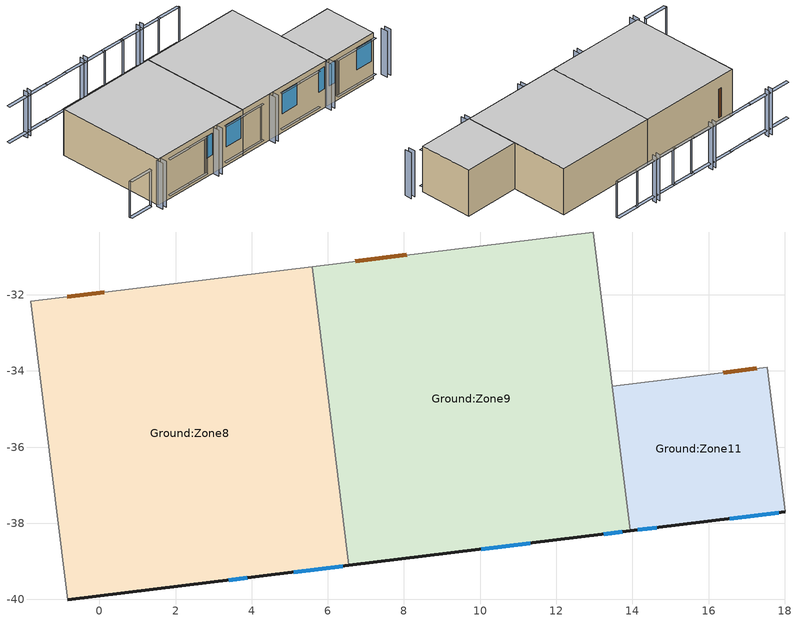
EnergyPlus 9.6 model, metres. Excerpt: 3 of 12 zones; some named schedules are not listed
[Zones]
Ground:Zone8
 floor adiabatic (insulated internal floor 39cm): 6.55,-39.11 -0.83,-40.01 -1.8,-32.16 5.59,-31.26 z3.36
 wall outside (Mediumweight concrete wall exposed 25cm): -0.83,-40.01 6.55,-39.11 z3.36:6.72
 wall to Ground:Zone10 (uninsulated internal masonary wall 20cm_Rev): 5.59,-31.26 -1.8,-32.16 z3.36:6.72
 wall to Ground:Zone7 (uninsulated internal masonary wall 20cm_Rev): -1.8,-32.16 -0.83,-40.01 z3.36:6.72
 wall to Ground:Zone9 (uninsulated internal masonary wall 20cm): 6.55,-39.11 5.59,-31.26 z3.36:6.72
 window x3 (Dbl Bronze 6mm/13mm Air - 1004): 3.4,-39.5 3.88,-39.44 / 5.1,-39.29 6.39,-39.13 z4.73:6.33
 door inside (Metal door_Rev): 0.13,-31.93 -0.84,-32.05 z3.75:5.85
 ceiling adiabatic (insulated internal floor 39cm_Reversed): -0.83,-40.01 6.55,-39.11 5.59,-31.26 -1.8,-32.16 z6.72
Ground:Zone9
 floor adiabatic (insulated internal floor 39cm): 13.94,-38.2 6.55,-39.11 5.59,-31.26 12.97,-30.35 z3.36
 wall outside (Mediumweight concrete wall exposed 25cm): 6.55,-39.11 13.94,-38.2 z3.36:6.72
 wall to Ground:Zone10 (uninsulated internal masonary wall 20cm_Rev): 13.47,-34.4 12.97,-30.35 5.59,-31.26 z3.36:6.72
 wall to Ground:Zone11 (uninsulated internal masonary wall 20cm): 13.94,-38.2 13.47,-34.4 z3.36:6.72
 window x3 (Dbl Bronze 6mm/13mm Air - 1004): 10.03,-38.68 11.32,-38.52 / 13.24,-38.29 13.73,-38.23 z4.73:6.33
 door inside (Metal door_Rev): 8.07,-30.95 6.72,-31.12 z3.75:5.85
 ceiling adiabatic (insulated internal floor 39cm_Reversed): 6.55,-39.11 13.94,-38.2 12.97,-30.35 5.59,-31.26 z6.72
Ground:Zone11
 floor adiabatic (insulated internal floor 39cm): 18.01,-37.7 13.94,-38.2 13.47,-34.4 17.54,-33.9 z3.36
 wall outside (Mediumweight concrete wall exposed 25cm): 13.94,-38.2 18.01,-37.7 z3.36:6.72
 wall to Ground:Zone10 (uninsulated internal masonary wall 20cm_Rev): 17.54,-33.9 13.47,-34.4 z3.36:6.72
 wall to Ground:Zone3 (uninsulated internal masonary wall 20cm): 18.01,-37.7 17.54,-33.9 z3.36:6.72
 window x2 (Dbl Bronze 6mm/13mm Air - 1005): 16.56,-37.88 17.85,-37.72 z4.73:6.33
 window (Dbl Bronze 6mm/13mm Air - 1005): 14.15,-38.18 14.63,-38.12 z4.73:6.33
 door inside (Metal door_Rev): 17.26,-33.93 16.39,-34.04 z3.75:5.85
 ceiling adiabatic (insulated internal floor 39cm_Reversed): 13.94,-38.2 18.01,-37.7 17.54,-33.9 13.47,-34.4 z6.72
shading: -0.62,-40.49 -0.68,-40 / 19.07,-38.07 19.01,-37.58 / 18.71,-37.62 18.77,-38.11 / -0.98,-40.03 -0.92,-40.53 / 9.22,-39.28 9.16,-38.79 / 14.15,-38.68 14.09,-38.18 / 4.3,-39.89 4.24,-39.39 / 3.94,-39.43 4,-39.92 / 8.86,-38.82 8.93,-39.32 / 13.79,-38.22 13.85,-38.72 / -2,-29.26 -2.04,-28.96 / -2.34,-29 -2.3,-29.29 / 7.84,-28.05 7.81,-27.75 / 7.51,-27.79 7.55,-28.08 / 2.92,-28.65 2.88,-28.35 / 2.59,-28.39 2.62,-28.69 z3.36:6.72; 14.9,-38.18 14.89,-38.08 / 3.35,-39.6 3.34,-39.5 / 11.06,-27.65 11.05,-27.55 / 9.24,-27.78 9.25,-27.88 / 4.53,-28.46 4.52,-28.36 / 14.69,-38.11 14.7,-38.21 / -3.39,-40.33 -3.38,-40.43 / 3.14,-39.53 3.15,-39.63 / 6.14,-28.26 6.12,-28.16 / 8.06,-38.92 8.07,-39.02 / -1.57,-40.21 -1.59,-40.11 z3.75:6.39; 7.67,-27.87 5.96,-28.08 5.99,-28.28 7.7,-28.07 z3.75; 6.63,-39.3 4.92,-39.51 4.89,-39.31 6.6,-39.1 z6.39; 5.96,-28.08 7.67,-27.87 7.7,-28.07 5.99,-28.28 z6.39; 8.23,-39.1 6.53,-39.31 6.5,-39.11 8.21,-38.9 z6.39; 6.53,-39.31 8.23,-39.1 8.21,-38.9 6.5,-39.11 z3.75; 4.92,-39.51 6.63,-39.3 6.6,-39.1 4.89,-39.31 z3.75; 0,-40.11 1.7,-39.9 1.68,-39.71 -0.03,-39.92 z3.75; 1.14,-28.67 -0.57,-28.88 -0.54,-29.08 1.16,-28.87 z3.75; 14.77,-38.3 16.47,-38.09 16.45,-37.89 14.74,-38.1 z3.75; 7.67,-27.87 9.38,-27.66 9.4,-27.86 7.7,-28.07 z6.39; 13.16,-38.5 11.45,-38.71 11.43,-38.51 13.13,-38.3 z6.39; 1.7,-39.9 0,-40.11 -0.03,-39.92 1.68,-39.71 z6.39; -0.57,-28.88 1.14,-28.67 1.16,-28.87 -0.54,-29.08 z6.39; 9.38,-27.66 7.67,-27.87 7.7,-28.07 9.4,-27.86 z3.75; 16.47,-38.09 14.77,-38.3 14.74,-38.1 16.45,-37.89 z6.39; 11.45,-38.71 13.16,-38.5 13.13,-38.3 11.43,-38.51 z3.75; 2.75,-28.47 1.04,-28.68 1.06,-28.88 2.77,-28.67 z3.75; 1.04,-28.68 2.75,-28.47 2.77,-28.67 1.06,-28.88 z6.39; 6.06,-28.07 4.36,-28.27 4.38,-28.47 6.09,-28.26 z3.75; 4.36,-28.27 6.06,-28.07 6.09,-28.26 4.38,-28.47 z6.39; -2.18,-29.08 -0.47,-28.87 -0.44,-29.07 -2.15,-29.28 z6.39; -0.47,-28.87 -2.18,-29.08 -2.15,-29.28 -0.44,-29.07 z3.75; -3.32,-40.52 -1.61,-40.31 -1.64,-40.11 -3.34,-40.32 z3.75; -1.61,-40.31 -3.32,-40.52 -3.34,-40.32 -1.64,-40.11 z6.39; 4.45,-28.26 2.75,-28.47 2.77,-28.67 4.48,-28.46 z3.75; 2.75,-28.47 4.45,-28.26 4.48,-28.46 2.77,-28.67 z6.39; 10.99,-27.46 9.28,-27.67 9.3,-27.87 11.01,-27.66 z3.75; 3.31,-39.71 1.6,-39.92 1.58,-39.72 3.29,-39.51 z6.39; 1.6,-39.92 3.31,-39.71 3.29,-39.51 1.58,-39.72 z3.75; 9.28,-27.67 10.99,-27.46 11.01,-27.66 9.3,-27.87 z6.39; -3.88,-29.29 -2.18,-29.08 -2.15,-29.28 -3.86,-29.48 z6.39; -2.18,-29.08 -3.88,-29.29 -3.86,-29.48 -2.15,-29.28 z3.75; 18.08,-37.89 16.37,-38.1 16.35,-37.91 18.06,-37.7 z6.39; 11.55,-38.7 9.84,-38.91 9.82,-38.71 11.52,-38.5 z6.39; 16.37,-38.1 18.08,-37.89 18.06,-37.7 16.35,-37.91 z3.75; 9.84,-38.91 11.55,-38.7 11.52,-38.5 9.82,-38.71 z3.75
[Site:Location]
Untitled (01-01:31-12)  (01-01:31-12): Latitude {deg}=41.95; Longitude {deg}=12.5; Time Zone {hr}=1; Elevation {m}=24
[Site:GroundTemperature:BuildingSurface]
18, 18, 18, 18, 18, 18, 18, 18, 18, 18, 18, 18
[Site:GroundTemperature:Deep]
14, 14, 14, 14, 14, 14, 14, 14, 14, 14, 14, 14
[Site:GroundTemperature:Shallow]
14, 14, 14, 14, 14, 14, 14, 14, 14, 14, 14, 14
[Site:GroundTemperature:FCfactorMethod]
14.1, 12.2, 11.4, 12.2, 14.1, 16.8, 19.4, 21.4, 22.1, 21.4, 19.4, 16.8
[Site:GroundReflectance]
0.2, 0.2, 0.2, 0.2, 0.2, 0.2, 0.2, 0.2, 0.2, 0.2, 0.2, 0.2
[Site:GroundReflectance:SnowModifier]
2, 2
[SizingPeriod:DesignDay] Day of Month=15; Day Type=SummerDesignDay; Humidity Condition Type=WetBulb; Barometric Pressure {Pa}=101037; Wind Speed {m/s}=0; Wind Direction {deg}=0; Rain Indicator=No; Snow Indicator=No; Daylight Saving Time Indicator=Yes; Solar Model Indicator=ASHRAEClearSky; Sky Clearness=0.98
Name | Month | Maximum Dry-Bulb Temperature {C} | Daily Dry-Bulb Temperature Range {deltaC} | Wetbulb or DewPoint at Maximum Dry-Bulb {C}
Summer Design Day in Untitled (01-01:31-12) Jun | 6 | 35 | 14.6 | 23.1
Summer Design Day in Untitled (01-01:31-12) Jul | 7 | 36.1 | 15.7 | 24.2
Summer Design Day in Untitled (01-01:31-12) Aug | 8 | 36.9 | 14.9 | 23.6
Summer Design Day in Untitled (01-01:31-12) Sep | 9 | 32.2 | 13.8 | 21.9
[Building]
Building: North Axis {deg}=0; Terrain=Suburbs; Loads Convergence Tolerance Value {W}=.04; Temperature Convergence Tolerance Value {deltaC}=.4; Solar Distribution=FullExterior; Maximum Number of Warmup Days=25; Minimum Number of Warmup Days=6
[Material:NoMass]
10_RVAL_2: Roughness=Rough; Thermal Resistance {m2-K/W}=.15; Thermal Absorptance=0.9; Solar Absorptance=0.7; Visible Absorptance=0.7
[Construction]
insulated internal floor 39cm: Gypsum Plastering_.02, Concrete blocks/tiles - block lightweight 300mm_.24, Mineral fibre/wool - wool_.05, Aerated Concrete Slab_.06, Ceramic/porcelain_.02
insulated internal floor 39cm_Reversed: Ceramic/porcelain_.02, Aerated Concrete Slab_.06, Mineral fibre/wool - wool_.05, Concrete blocks/tiles - block lightweight 300mm_.24, Gypsum Plastering_.02
uninsulated internal masonary wall 20cm; uninsulated internal masonary wall 20cm_Rev: Gypsum Plastering_.015, Masonry - block lightweight_.17, Gypsum Plastering_.015
Metal door_Rev: Steel_.003, 10_RVAL_2, Steel_.003
Mediumweight concrete wall exposed 25cm: Medium weight concrete_.25, EPS Expanded Polystyrene (Heavyweight)_.2
Dbl Bronze 6mm/13mm Air - 1004; Dbl Bronze 6mm/13mm Air - 1005: 6, 1002, 3
Dbl Bronze 6mm/13mm Air - 2004; Dbl Bronze 6mm/13mm Air - 2005: 20001, 6, 1002, 3
[WindowMaterial:Gas]
1002: Gas Type=Air; Thickness {m}=.013
[WindowMaterial:Glazing] Optical Data Type=SpectralAverage; Thickness {m}=.006; Infrared Transmittance at Normal Incidence=0; Front Side Infrared Hemispherical Emissivity=.84; Back Side Infrared Hemispherical Emissivity=.84; Conductivity {W/m-K}=.9; Dirt Correction Factor for Solar and Visible Transmittance=1
Name | Solar Transmittance at Normal Incidence | Front Side Solar Reflectance at Normal Incidence | Back Side Solar Reflectance at Normal Incidence | Visible Transmittance at Normal Incidence | Front Side Visible Reflectance at Normal Incidence | Back Side Visible Reflectance at Normal Incidence
3 | .775 | .071 | .071 | .881 | .08 | .08
6 | .482 | .054 | .054 | .534 | .057 | .057
[WindowMaterial:Blind]
20001: Slat Orientation=Horizontal; Slat Width {m}=0.025; Slat Separation {m}=0.01875; Slat Thickness {m}=0.001; Slat Angle {deg}=45; Slat Conductivity {W/m-K}=0.9; Slat Beam Solar Transmittance=0; Front Side Slat Beam Solar Reflectance=0.8; Back Side Slat Beam Solar Reflectance=.8; Slat Diffuse Solar Transmittance=0; Front Side Slat Diffuse Solar Reflectance=0.8; Back Side Slat Diffuse Solar Reflectance=.8; Slat Beam Visible Transmittance=0; Front Side Slat Beam Visible Reflectance=.8; Back Side Slat Beam Visible Reflectance=.8; Slat Diffuse Visible Transmittance=0; Front Side Slat Diffuse Visible Reflectance=.8; Back Side Slat Diffuse Visible Reflectance=.8; Slat Infrared Hemispherical Transmittance=0; Front Side Slat Infrared Hemispherical Emissivity=.9; Back Side Slat Infrared Hemispherical Emissivity=.9; Blind to Glass Distance {m}=.015; Blind Top Opening Multiplier=.5; Blind Bottom Opening Multiplier=.5; Blind Left Side Opening Multiplier=.5; Blind Right Side Opening Multiplier=.5; Minimum Slat Angle {deg}=0; Maximum Slat Angle {deg}=180
[Material] Roughness=Rough
Name | Thickness {m} | Conductivity {W/m-K} | Density {kg/m3} | Specific Heat {J/kg-K} | Thermal Absorptance | Solar Absorptance | Visible Absorptance
Gypsum Plastering_.02 | .02 | 0.4 | 1000 | 1000 | 0.9 | 0.5 | 0.5
Concrete blocks/tiles - block lightweight 300mm_.24 | .24 | 0.73 | 1800 | 840 | 0.9 | 0.6 | 0.6
Mineral fibre/wool - wool_.05 | .05 | 0.038 | 140 | 840 | 0.9 | 0.6 | 0.6
Aerated Concrete Slab_.06 | .06 | 0.16 | 500 | 840 | 0.9 | 0.6 | 0.6
Ceramic/porcelain_.02 | .02 | 1.3 | 2300 | 840 | 0.9 | 0.4 | 0.4
Gypsum Plastering_.015 | .015 | 0.4 | 1000 | 1000 | 0.9 | 0.5 | 0.5
Masonry - block lightweight_.17 | .17 | 0.2 | 520 | 840 | 0.9 | 0.6 | 0.6
Steel_.003 | .003 | 50 | 7800 | 450 | 0.3 | 0.3 | 0.3
Medium weight concrete_.25 | .25 | 1.15 | 1800 | 1000 | 0.9 | 0.6 | 0.6
EPS Expanded Polystyrene (Heavyweight)_.2 | .1 | 0.035 | 25 | 1400 | 0.9 | 0.6 | 0.6
[WindowShadingControl] Shading Type=ExteriorBlind; Shading Control Type=OnIfHighOutdoorAirTemperature; Setpoint {W/m2, W or deg C}=24; Shading Control Is Scheduled=Yes; Glare Control Is Active=No; Type of Slat Angle Control for Blinds=FixedSlatAngle; Setpoint 2 {W/m2 or deg C}=0; Multiple Surface Control Type=Sequential
Name | Zone | Construction with Shading | Schedule | Fenestration Surface 1 | Fenestration Surface 2
1004-Ground:Zone8 | Ground:Zone8 | Dbl Bronze 6mm/13mm Air - 2004 | D1_Edu_ClassRm_Occ | Ground:Zone8_Wall_5_0_0_0_0_5_Win | Ground:Zone8_Wall_5_0_0_1_0_4_Win
1004-Ground:Zone9 | Ground:Zone9 | Dbl Bronze 6mm/13mm Air - 2004 | D1_Edu_ClassRm_Occ | Ground:Zone9_Wall_6_0_0_0_0_5_Win | Ground:Zone9_Wall_6_0_0_2_0_3_Win
1005-Ground:Zone11 | Ground:Zone11 | Dbl Bronze 6mm/13mm Air - 2005 | D1_Edu_CellOff_Occ | Ground:Zone11_Wall_5_0_0_0_0_2_Win | Ground:Zone11_Wall_5_0_0_1_0_1_Win
[Zone] Type=1; Multiplier=1; Zone Inside Convection Algorithm=TARP; Part of Total Floor Area=Yes
Name | Volume {m3} | Floor Area {m2}
Ground:Zone8 | 162.5564 | 54.7328
Ground:Zone9 | 162.5612 | 54.7344
Ground:Zone11 | 40.3088 | 13.572
[PEOPLE] Number of People Calculation Method=People/Area; Fraction Radiant=.3; Sensible Heat Fraction=AutoCalculate; Carbon Dioxide Generation Rate {m3/s-W}=3.82e-08; Enable ASHRAE 55 Comfort Warnings=No; Mean Radiant Temperature Calculation Type=ZoneAveraged; Work Efficiency Schedule=Work efficiency; Clothing Insulation Calculation Method=ClothingInsulationSchedule; Air Velocity Schedule=Default Air Velocity for Comfort Calculations
Name | Zone or ZoneList or Space or SpaceList | Number of People Schedule | People per Floor Area {person/m2} | Activity Level Schedule | Clothing Insulation Schedule
People Ground:Zone8 | Ground:Zone8 | __Media initial modification | 0.552324 | Activity Schedule 938242 | Clothing Schedule 938242
People Ground:Zone9 | Ground:Zone9 | D1_Edu_ClassRm_Occ | 0.552324 | Activity Schedule 938249 | Clothing Schedule 938249
People Ground:Zone11 | Ground:Zone11 | D1_Edu_CellOff_Occ | .103 | Activity Schedule 938257 | Clothing Schedule 938257
[Lights] Design Level Calculation Method=Watts/Area; Watts per Zone Floor Area {W/m2}=25; Return Air Fraction=0; Fraction Radiant=.72; Fraction Visible=.18; Fraction Replaceable=1
Name | Zone or ZoneList or Space or SpaceList | Schedule
Ground:Zone8 General lighting | Ground:Zone8 | D1_Edu_ClassRm_Light
Ground:Zone9 General lighting | Ground:Zone9 | D1_Edu_ClassRm_Light
Ground:Zone11 General lighting | Ground:Zone11 | D1_Edu_CellOff_Light
[ZoneInfiltration:DesignFlowRate] Schedule=On 24/7; Design Flow Rate Calculation Method=Flow/zone; Constant Term Coefficient=1; Temperature Term Coefficient=0; Velocity Term Coefficient=0; Velocity Squared Term Coefficient=0
Name | Zone or ZoneList | Design Flow Rate {m3/s}
Ground:Zone8 Infiltration | Ground:Zone8 | .031608
Ground:Zone9 Infiltration | Ground:Zone9 | .031609
Ground:Zone11 Infiltration | Ground:Zone11 | .007838
[ZoneVentilation:DesignFlowRate] Design Flow Rate Calculation Method=Flow/zone; Ventilation Type=NATURAL; Fan Pressure Rise {Pa}=0; Fan Total Efficiency=1; Constant Term Coefficient=1; Temperature Term Coefficient=0; Velocity Term Coefficient=0; Velocity Squared Term Coefficient=0; Minimum Indoor Temperature {C}=24; Maximum Indoor Temperature {C}=100; Delta Temperature {deltaC}=0; Minimum Outdoor Temperature {C}=18; Maximum Outdoor Temperature {C}=24; Maximum Wind Speed {m/s}=40
Name | Zone or ZoneList | Schedule | Design Flow Rate {m3/s}
Ground:Zone8 Nat Vent | Ground:Zone8 | D1_Edu_ClassRm_Occ | .270927
Ground:Zone9 Nat Vent | Ground:Zone9 | D1_Edu_ClassRm_Occ | .270935
Ground:Zone11 Nat Vent | Ground:Zone11 | D1_Edu_CellOff_Occ | .067181
[OtherEquipment] Fuel Type=Electricity; Design Level Calculation Method=Watts/Area; Fraction Latent=0; Fraction Radiant=.2; Fraction Lost=0; Carbon Dioxide Generation Rate {m3/s-W}=0
Name | Zone or ZoneList or Space or SpaceList | Schedule | Power per Zone Floor Area {W/m2}
Ground:Zone8 Equipment gain 1 | Ground:Zone8 | D1_Edu_ClassRm_Equip | 8
Ground:Zone9 Equipment gain 1 | Ground:Zone9 | D1_Edu_ClassRm_Equip | 8
Ground:Zone11 Equipment gain 1 | Ground:Zone11 | D1_Edu_CellOff_Equip | 12
[Sizing:Zone] Zone Cooling Design Supply Air Temperature Input Method=SupplyAirTemperature; Zone Cooling Design Supply Air Temperature {C}=12; Zone Cooling Design Supply Air Temperature Difference {deltaC}=0; Zone Heating Design Supply Air Temperature Input Method=SupplyAirTemperature; Zone Heating Design Supply Air Temperature {C}=35; Zone Heating Design Supply Air Temperature Difference {deltaC}=0; Zone Cooling Design Supply Air Humidity Ratio {kgWater/kgDryAir}=0.0077; Zone Heating Design Supply Air Humidity Ratio {kgWater/kgDryAir}=0.0156; Zone Heating Sizing Factor=1.25; Zone Cooling Sizing Factor=1.15; Cooling Design Air Flow Method=DesignDay; Cooling Minimum Air Flow Fraction=0; Heating Design Air Flow Method=DesignDay; Account for Dedicated Outdoor Air System=No; Dedicated Outdoor Air System Control Strategy=NeutralSupplyAir; Dedicated Outdoor Air Low Setpoint Temperature for Design {C}=autosize; Dedicated Outdoor Air High Setpoint Temperature for Design {C}=autosize
Name | Design Specification Outdoor Air Object | Design Specification Zone Air Distribution Object
Ground:Zone8 | Ground:Zone8 | Ground:Zone8
Ground:Zone9 | Ground:Zone9 | Ground:Zone9
Ground:Zone11 | Ground:Zone11 | Ground:Zone11
[DesignSpecification:ZoneAirDistribution] Zone Air Distribution Effectiveness in Cooling Mode=1; Zone Air Distribution Effectiveness in Heating Mode=1
Ground:Zone8; Ground:Zone9; Ground:Zone11
[DesignSpecification:OutdoorAir] Outdoor Air Method=AirChanges/Hour; Outdoor Air Flow per Person {m3/s-person}=0; Outdoor Air Flow per Zone Floor Area {m3/s-m2}=0; Outdoor Air Flow per Zone {m3/s}=0; Outdoor Air Flow Air Changes per Hour {1/hr}=3
Name | Outdoor Air Schedule
Ground:Zone8; Ground:Zone9 | D1_Edu_ClassRm_Occ
Ground:Zone11 | D1_Edu_CellOff_Occ
[ZoneControl:Thermostat] Control Type Schedule=Zone Control Type Sched
Name | Zone or ZoneList | Control 1
Ground:Zone8 Thermostat | Ground:Zone8 | Dual Setpoint - Zone Ground:Zone8
Ground:Zone9 Thermostat | Ground:Zone9 | Dual Setpoint - Zone Ground:Zone9
Ground:Zone11 Thermostat | Ground:Zone11 | Dual Setpoint - Zone Ground:Zone11
[ThermostatSetpoint:DualSetpoint]
Name | Heating Setpoint Temperature Schedule | Cooling Setpoint Temperature Schedule
Dual Setpoint - Zone Ground:Zone8 | Ground:Zone8 Heating Setpoint Schedule | Ground:Zone8 Cooling SP Sch
Dual Setpoint - Zone Ground:Zone9 | Ground:Zone9 Heating Setpoint Schedule | Ground:Zone9 Cooling SP Sch
Dual Setpoint - Zone Ground:Zone11 | Ground:Zone11 Heating Setpoint Schedule | Ground:Zone11 Cooling SP Sch
[Zone equipment]
Ground:Zone8: Ground:Zone8 Ideal Loads Air
Ground:Zone9: Ground:Zone9 Ideal Loads Air
Ground:Zone11: Ground:Zone11 Ideal Loads Air
[ZoneHVAC:IdealLoadsAirSystem] Maximum Heating Supply Air Temperature {C}=35; Minimum Cooling Supply Air Temperature {C}=12; Maximum Heating Supply Air Humidity Ratio {kgWater/kgDryAir}=0.0156; Minimum Cooling Supply Air Humidity Ratio {kgWater/kgDryAir}=0.0077; Heating Limit=LimitCapacity; Maximum Heating Air Flow Rate {m3/s}=Autosize; Maximum Sensible Heating Capacity {W}=Autosize; Cooling Limit=LimitFlowRateAndCapacity; Maximum Total Cooling Capacity {W}=Autosize; Dehumidification Control Type=None; Humidification Control Type=None; Outdoor Air Economizer Type=DifferentialDryBulb; Heat Recovery Type=None
Name | Maximum Cooling Air Flow Rate {m3/s} | Heating Availability Schedule | Cooling Availability Schedule | Design Specification Outdoor Air Object
Ground:Zone8 Ideal Loads Air | .677318 | Ground:Zone8 Heating Availability Sch | Ground:Zone8 Cooling Availability Sch | Ground:Zone8
Ground:Zone9 Ideal Loads Air | .677338 | Ground:Zone9 Heating Availability Sch | Ground:Zone9 Cooling Availability Sch | Ground:Zone9
Ground:Zone11 Ideal Loads Air | .167954 | Ground:Zone11 Heating Availability Sch | Ground:Zone11 Cooling Availability Sch | Ground:Zone11
[Schedule:Compact]
Work efficiency: Through: 12/31, For: AllDays, Until: 24:00, 0
D1_Edu_CellOff_Occ; D1_Edu_ClassRm_Occ: Through: 09 Jan, For: AllDays, Until: 24:00, 0, Through: 13 Feb, For: Weekdays SummerDesignDay, Until: 07:00, 0, Until: 08:00, 0.1, Until: 09:00, 0.25, Until: 10:00, 0.75, Until: 12:00, 1, Until: 14:00, 0.5, Until: 16:00, 1, Until: 18:00, 0.5, Until: 24:00, 0, For: Weekends, Until: 24:00, 0, For: Holidays, Until: 24:00, 0, For: WinterDesignDay AllOtherDays, Until: 24:00, 0, Through: 20 Feb, For: AllDays, Until: 24:00, 0, Through: 20 Mar, For: Weekdays SummerDesignDay, Until: 07:00, 0, Until: 08:00, 0.1, Until: 09:00, 0.25, Until: 10:00, 0.75, Until: 12:00, 1, Until: 14:00, 0.5, Until: 16:00, 1, Until: 18:00, 0.5, Until: 24:00, 0, For: Weekends, Until: 24:00, 0, For: Holidays, Until: 24:00, 0, For: WinterDesignDay AllOtherDays, Until: 24:00, 0, Through: 03 Apr, For: AllDays, Until: 24:00, 0, Through: 29 May, For: Weekdays SummerDesignDay, Until: 07:00, 0, Until: 08:00, 0.1, Until: 09:00, 0.25, Until: 10:00, 0.75, Until: 12:00, 1, Until: 14:00, 0.5, Until: 16:00, 1, Until: 18:00, 0.5, Until: 24:00, 0, For: Weekends, Until: 24:00, 0, For: Holidays, Until: 24:00, 0, For: WinterDesignDay AllOtherDays, Until: 24:00, 0, Through: 05 Jun, For: AllDays, Until: 24:00, 0, Through: 24 Jul, For: Weekdays SummerDesignDay, Until: 07:00, 0, Until: 08:00, 0.1, Until: 09:00, 0.25, Until: 10:00, 0.75, Until: 12:00, 1, Until: 14:00, 0.5, Until: 16:00, 1, Until: 18:00, 0.5, Until: 24:00, 0, For: Weekends, Until: 24:00, 0, For: Holidays, Until: 24:00, 0, For: WinterDesignDay AllOtherDays, Until: 24:00, 0, Through: 04 Sep, For: AllDays, Until: 24:00, 0, Through: 23 Oct, For: Weekdays SummerDesignDay, Until: 07:00, 0, Until: 08:00, 0.1, Until: 09:00, 0.25, Until: 10:00, 0.75, Until: 12:00, 1, Until: 14:00, 0.5, Until: 16:00, 1, Until: 18:00, 0.5, Until: 24:00, 0, For: Weekends, Until: 24:00, 0, For: Holidays, Until: 24:00, 0, For: WinterDesignDay AllOtherDays, Until: 24:00, 0, Through: 30 Oct, For: AllDays, Until: 24:00, 0, Through: 22 Dec, For: Weekdays SummerDesignDay, Until: 07:00, 0, Until: 08:00, 0.1, Until: 09:00, 0.25, Until: 10:00, 0.75, Until: 12:00, 1, Until: 14:00, 0.5, Until: 16:00, 1, Until: 18:00, 0.5, Until: 24:00, 0, For: Weekends, Until: 24:00, 0, For: Holidays, Until: 24:00, 0, For: WinterDesignDay AllOtherDays, Until: 24:00, 0, Through: 31 Dec, For: AllDays, Until: 24:00, 0
Default Air Velocity for Comfort Calculations: Through: 12/31, For: AllDays, Until: 24:00, 0.137
__Media initial modification: Through: 09 Jan, For: AllDays, Until: 24:00, 0, Through: 11 Jun, For: Weekdays SummerDesignDay, Until: 07:00, 0, Until: 08:00, 0.1, Until: 14:00, 1, Until: 18:00, 0.1, Until: 24:00, 0, For: Weekends, Until: 24:00, 0, For: Holidays, Until: 24:00, 0, For: WinterDesignDay AllOtherDays, Until: 24:00, 0, Through: 12 Sep, For: AllDays, Until: 24:00, 0, Through: 22 Dec, For: Weekdays SummerDesignDay, Until: 07:00, 0, Until: 08:00, 0.1, Until: 14:00, 1, Until: 18:00, 0.1, Until: 24:00, 0, For: Weekends, Until: 24:00, 0, For: Holidays, Until: 24:00, 0, For: WinterDesignDay AllOtherDays, Until: 24:00, 0, Through: 31 Dec, For: AllDays, Until: 24:00, 0
Activity Schedule 938242; Activity Schedule 938249: Through: 12/31, For: AllDays, Until: 24:00, 126
Clothing Schedule 938242; Clothing Schedule 938249; Clothing Schedule 938257: Through: 4/1, For: AllDays, Until: 24:00, 1, Through: 9/30, For: AllDays, Until: 24:00, .5, Through: 12/31, For: AllDays, Until: 24:00, 1
Activity Schedule 938257: Through: 12/31, For: AllDays, Until: 24:00, 110.7
